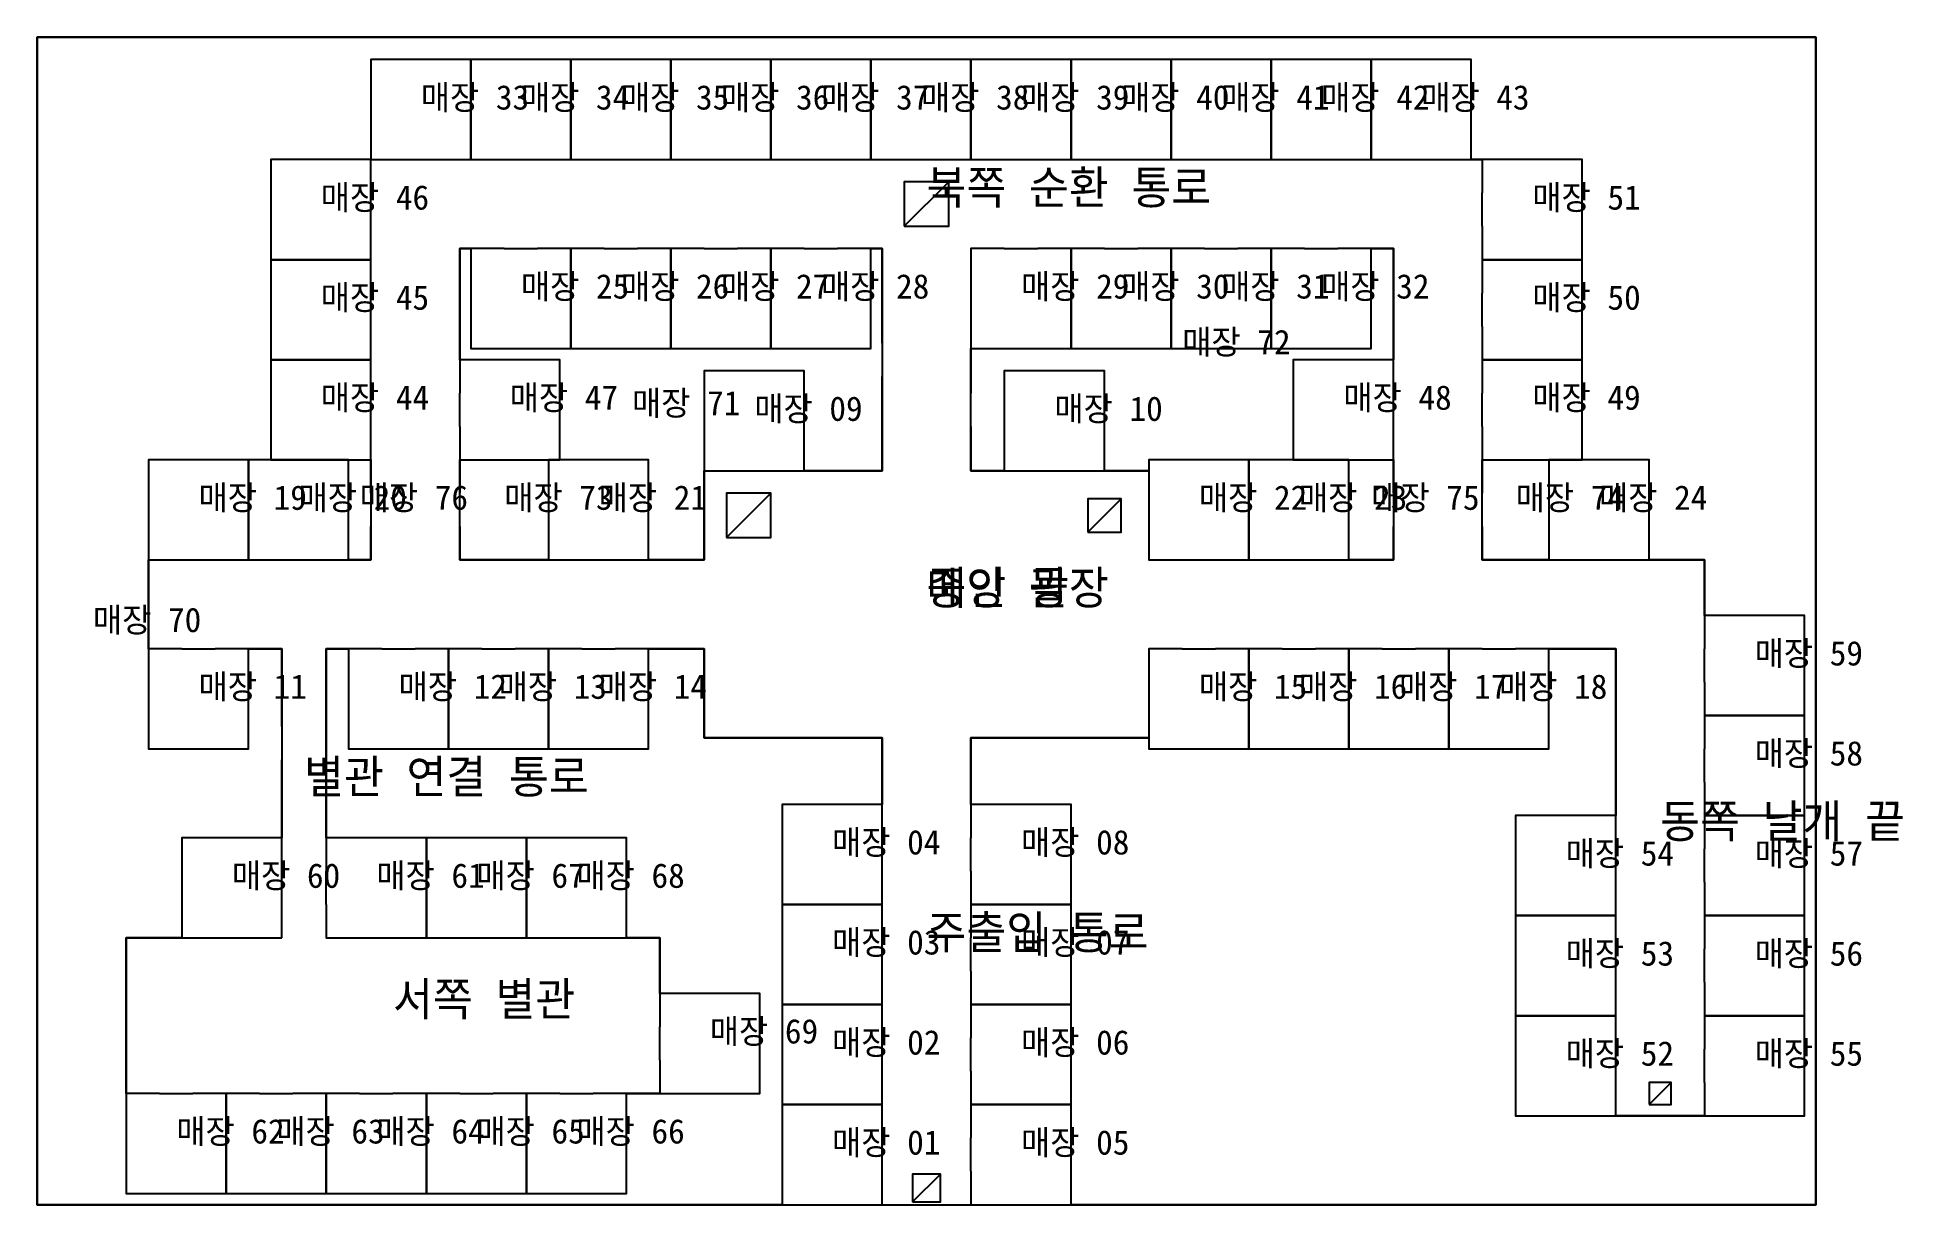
# Model space of a CAD drawing. Header units: metres. Extents: x 0 to 168, y 0 to 105.
import ezdxf

# ---------------------------------------------------------------- set-up
doc = ezdxf.new("R2010")
doc.units = ezdxf.units.M
for name, color, linetype in [('DOOR', 3, 'Continuous'), ('ROOM_NAME', 4, 'Continuous'), ('SYMBOL', 1, 'Continuous'), ('WALL', 7, 'Continuous')]:
    doc.layers.add(name, color=color, linetype=linetype)

# ---------------------------------------------------------------- blocks, each defined once
blk = doc.blocks.new('ENTRANCE')
blk.add_line((-1.25, -1.25), (1.25, 1.25))
blk.add_lwpolyline([(-1.25, -1.25), (1.25, -1.25), (1.25, 1.25), (-1.25, 1.25)], close=True)
blk = doc.blocks.new('STAIR')
blk.add_line((-2, -2), (2, 2))
blk.add_lwpolyline([(-2, -2), (2, -2), (2, 2), (-2, 2)], close=True)
blk = doc.blocks.new('ELEVATOR')
blk.add_line((-1.5, -1.5), (1.5, 1.5))
blk.add_lwpolyline([(-1.5, -1.5), (1.5, -1.5), (1.5, 1.5), (-1.5, 1.5)], close=True)
blk = doc.blocks.new('EXIT')
blk.add_line((-1, -1), (1, 1))
blk.add_lwpolyline([(-1, -1), (1, -1), (1, 1), (-1, 1)], close=True)

msp = doc.modelspace()

# ---------------------------------------------------------------- linework, layer by layer
at = {"layer": 'DOOR'}
for p, q in [((33, 94), (36, 94)), ((42, 94), (45, 94)), ((51, 94), (54, 94)), ((60, 94), (63, 94)), ((69, 94), (72, 94)), ((78, 94), (81, 94)), ((87, 94), (90, 94)), ((96, 94), (99, 94)), ((105, 94), (108, 94)), ((114, 94), (117, 94)), ((123, 94), (126, 94)), ((30, 88), (30, 91)), ((130, 88), (130, 91)), ((42, 86), (45, 86)), ((51, 86), (54, 86)), ((60, 86), (63, 86)), ((69, 86), (72, 86)), ((87, 86), (90, 86)), ((96, 86), (99, 86)), ((105, 86), (108, 86)), ((114, 86), (117, 86)), ((30, 79), (30, 82)), ((130, 79), (130, 82)), ((76, 77.5), (76, 74.5)), ((30, 70), (30, 73)), ((38, 70), (38, 73)), ((84, 70), (84, 73)), ((122, 70), (122, 73)), ((130, 70), (130, 73)), ((63, 66), (66, 66)), ((90, 66), (93, 66)), ((30, 64), (30, 61)), ((38, 61), (38, 64)), ((122, 64), (122, 61)), ((130, 61), (130, 64)), ((13, 58), (16, 58)), ((22, 58), (25, 58)), ((49, 58), (52, 58)), ((103, 58), (106, 58)), ((112, 58), (115, 58)), ((139, 58), (142, 58)), ((13, 50), (16, 50)), ((31, 50), (34, 50)), ((40, 50), (43, 50)), ((49, 50), (52, 50)), ((103, 50), (106, 50)), ((112, 50), (115, 50)), ((121, 50), (124, 50)), ((130, 50), (133, 50)), ((150, 47), (150, 50)), ((22, 43), (22, 40)), ((150, 38), (150, 41)), ((76, 30), (76, 33)), ((84, 30), (84, 33)), ((142, 29), (142, 32)), ((150, 29), (150, 32)), ((22, 27), (22, 30)), ((26, 27), (26, 30)), ((38, 24), (41, 24)), ((47, 24), (50, 24)), ((76, 21), (76, 24)), ((84, 21), (84, 24)), ((142, 20), (142, 23)), ((150, 20), (150, 23)), ((56, 13), (56, 16)), ((76, 12), (76, 15)), ((84, 12), (84, 15)), ((142, 11), (142, 14)), ((150, 11), (150, 14)), ((11, 10), (14, 10)), ((20, 10), (23, 10)), ((29, 10), (32, 10)), ((38, 10), (41, 10)), ((47, 10), (50, 10)), ((76, 3), (76, 6)), ((84, 3), (84, 6)), ((76, 0), (84, 0))]:
    msp.add_line(p, q, dxfattribs=at)
at = {"layer": 'WALL'}
for points in [[(0, 0), (0, 105), (160, 105), (160, 0), (93, 0), (93, 9), (93, 18), (93, 27), (93, 36), (84, 36), (84, 42), (100, 42), (100, 41), (109, 41), (118, 41), (127, 41), (136, 41), (136, 50), (142, 50), (142, 35), (133, 35), (133, 26), (133, 17), (133, 8), (142, 8), (150, 8), (159, 8), (159, 17), (159, 26), (159, 35), (159, 44), (159, 53), (150, 53), (150, 58), (145, 58), (145, 67), (139, 67), (139, 76), (139, 85), (139, 94), (130, 94), (129, 94), (129, 103), (120, 103), (111, 103), (102, 103), (93, 103), (84, 103), (75, 103), (66, 103), (57, 103), (48, 103), (39, 103), (30, 103), (30, 94), (21, 94), (21, 85), (21, 76), (21, 67), (19, 67), (10, 67), (10, 58), (10, 50), (10, 41), (19, 41), (19, 50), (22, 50), (22, 43)], [(160, 0), (160, 105), (0, 105), (0, 0), (76, 0)], [(39, 94), (39, 103), (30, 103), (30, 94), (33, 94)], [(48, 94), (48, 103), (39, 103), (39, 94), (42, 94)], [(57, 94), (57, 103), (48, 103), (48, 94), (51, 94)], [(66, 94), (66, 103), (57, 103), (57, 94), (60, 94)], [(75, 94), (75, 103), (66, 103), (66, 94), (69, 94)], [(84, 94), (84, 103), (75, 103), (75, 94), (78, 94)], [(93, 94), (93, 103), (84, 103), (84, 94), (87, 94)], [(102, 94), (102, 103), (93, 103), (93, 94), (96, 94)], [(111, 94), (111, 103), (102, 103), (102, 94), (105, 94)], [(120, 94), (120, 103), (111, 103), (111, 94), (114, 94)], [(129, 94), (129, 103), (120, 103), (120, 94), (123, 94)], [(30, 91), (30, 94), (21, 94), (21, 85), (30, 85)], [(30, 91), (30, 94), (33, 94)], [(36, 94), (38, 94), (42, 94)], [(36, 94), (39, 94)], [(45, 94), (51, 94)], [(45, 94), (48, 94)], [(54, 94), (60, 94)], [(54, 94), (57, 94)], [(63, 94), (69, 94)], [(63, 94), (66, 94)], [(72, 94), (76, 94), (78, 94)], [(72, 94), (75, 94)], [(81, 94), (84, 94), (87, 94)], [(81, 94), (84, 94)], [(90, 94), (96, 94)], [(90, 94), (93, 94)], [(99, 94), (105, 94)], [(99, 94), (102, 94)], [(108, 94), (114, 94)], [(108, 94), (111, 94)], [(117, 94), (122, 94), (123, 94)], [(117, 94), (120, 94)], [(126, 94), (130, 94), (130, 91)], [(126, 94), (129, 94)], [(139, 85), (139, 94), (130, 94), (130, 91)], [(30, 82), (30, 86), (30, 88)], [(30, 85), (30, 88)], [(130, 88), (130, 86), (130, 82)], [(130, 88), (130, 85), (139, 85)], [(42, 86), (38, 86), (38, 73)], [(55, 67), (47, 67), (47, 76), (38, 76), (38, 86), (39, 86), (39, 77), (48, 77), (57, 77), (66, 77), (75, 77), (75, 86), (76, 86), (76, 77.5)], [(42, 86), (39, 86), (39, 77), (48, 77)], [(51, 86), (45, 86)], [(48, 77), (48, 86), (45, 86)], [(51, 86), (48, 86), (48, 77), (57, 77)], [(60, 86), (54, 86)], [(57, 77), (57, 86), (54, 86)], [(60, 86), (57, 86), (57, 77), (66, 77)], [(69, 86), (63, 86)], [(66, 77), (66, 86), (63, 86)], [(69, 86), (66, 86), (66, 77), (75, 77)], [(76, 77.5), (76, 86), (72, 86)], [(75, 77), (75, 86), (72, 86)], [(87, 86), (84, 86), (84, 73)], [(87, 86), (84, 86), (84, 77), (93, 77)], [(84, 73), (84, 77), (93, 77), (102, 77), (111, 77), (120, 77), (120, 86), (122, 86), (122, 76)], [(96, 86), (90, 86)], [(93, 77), (93, 86), (90, 86)], [(96, 86), (93, 86), (93, 77), (102, 77)], [(105, 86), (99, 86)], [(102, 77), (102, 86), (99, 86)], [(105, 86), (102, 86), (102, 77), (111, 77)], [(114, 86), (108, 86)], [(111, 77), (111, 86), (108, 86)], [(114, 86), (111, 86), (111, 77), (120, 77)], [(122, 73), (122, 86), (117, 86)], [(120, 77), (120, 86), (117, 86)], [(30, 82), (30, 85), (21, 85), (21, 76), (30, 76)], [(139, 76), (139, 85), (130, 85), (130, 82)], [(30, 73), (30, 79)], [(30, 76), (30, 79)], [(130, 79), (130, 73)], [(130, 79), (130, 76), (139, 76)], [(30, 73), (30, 76), (21, 76), (21, 67), (30, 67)], [(47, 67), (47, 76), (38, 76), (38, 73)], [(122, 76), (113, 76), (113, 67), (109, 67), (100, 67), (100, 66), (96, 66), (96, 75), (87, 75), (87, 66), (84, 66), (84, 70)], [(122, 73), (122, 76), (113, 76), (113, 67), (122, 67)], [(139, 67), (139, 76), (130, 76), (130, 73)], [(76, 74.5), (76, 66), (69, 66), (69, 75), (60, 75), (60, 66), (60, 58), (55, 58), (55, 67)], [(69, 66), (69, 75), (60, 75), (60, 66), (63, 66)], [(66, 66), (76, 66), (76, 74.5)], [(96, 66), (96, 75), (87, 75), (87, 66), (90, 66)], [(30, 64), (30, 70)], [(30, 67), (30, 70)], [(38, 70), (38, 64)], [(38, 70), (38, 67), (47, 67)], [(84, 70), (84, 66), (90, 66)], [(122, 64), (122, 70)], [(122, 67), (122, 70)], [(130, 70), (130, 64)], [(130, 70), (130, 67), (139, 67)], [(19, 58), (19, 67), (10, 67), (10, 58), (13, 58)], [(28, 58), (28, 67), (19, 67), (19, 58), (22, 58)], [(28, 67), (30, 67), (30, 64)], [(30, 61), (30, 58), (28, 58), (28, 67)], [(46, 67), (46, 58), (38, 58), (38, 61)], [(38, 64), (38, 67), (46, 67)], [(55, 58), (55, 67), (46, 67), (46, 58), (49, 58)], [(52, 58), (60, 58), (60, 66)], [(60, 66), (63, 66)], [(66, 66), (69, 66)], [(93, 66), (100, 66)], [(93, 66), (96, 66)], [(109, 58), (109, 67), (100, 67), (100, 58), (103, 58)], [(100, 66), (100, 58), (103, 58)], [(118, 58), (118, 67), (109, 67), (109, 58), (112, 58)], [(118, 58), (118, 67), (122, 67), (122, 64)], [(130, 67), (136, 67), (136, 58), (130, 58), (130, 61)], [(130, 64), (130, 67)], [(145, 58), (145, 67), (136, 67), (136, 58), (139, 58)], [(25, 58), (30, 58), (30, 61)], [(38, 61), (38, 58), (49, 58)], [(115, 58), (122, 58), (122, 61)], [(122, 61), (122, 58), (118, 58)], [(130, 61), (130, 58), (139, 58)], [(13, 50), (10, 50), (10, 58), (13, 58)], [(16, 58), (22, 58)], [(16, 58), (19, 58)], [(25, 58), (28, 58)], [(52, 58), (55, 58)], [(106, 58), (112, 58)], [(106, 58), (109, 58)], [(115, 58), (118, 58)], [(142, 58), (150, 58), (150, 50)], [(142, 58), (145, 58)], [(159, 44), (159, 53), (150, 53), (150, 50)], [(22, 40), (22, 33), (13, 33), (13, 24), (8, 24), (8, 10), (8, 1), (17, 1), (26, 1), (35, 1), (44, 1), (53, 1), (53, 10), (56, 10), (65, 10), (65, 19), (56, 19), (56, 24), (53, 24), (53, 33), (44, 33), (35, 33), (26, 33), (26, 50), (28, 50), (28, 41), (37, 41), (46, 41), (55, 41), (55, 50), (60, 50), (60, 42), (76, 42), (76, 36), (67, 36), (67, 27), (67, 18), (67, 9), (67, 0), (0, 0)], [(13, 50), (10, 50), (10, 41), (19, 41)], [(22, 43), (22, 50), (16, 50)], [(19, 41), (19, 50), (16, 50)], [(31, 50), (26, 50), (26, 30)], [(31, 50), (28, 50), (28, 41), (37, 41)], [(40, 50), (34, 50)], [(37, 41), (37, 50), (34, 50)], [(40, 50), (37, 50), (37, 41), (46, 41)], [(49, 50), (43, 50)], [(46, 41), (46, 50), (43, 50)], [(49, 50), (46, 50), (46, 41), (55, 41)], [(76, 33), (76, 42), (60, 42), (60, 50), (52, 50)], [(55, 41), (55, 50), (52, 50)], [(103, 50), (100, 50), (100, 42), (84, 42), (84, 33)], [(103, 50), (100, 50), (100, 41), (109, 41)], [(112, 50), (106, 50)], [(109, 41), (109, 50), (106, 50)], [(112, 50), (109, 50), (109, 41), (118, 41)], [(121, 50), (115, 50)], [(118, 41), (118, 50), (115, 50)], [(121, 50), (118, 50), (118, 41), (127, 41)], [(130, 50), (124, 50)], [(127, 41), (127, 50), (124, 50)], [(130, 50), (127, 50), (127, 41), (136, 41)], [(142, 32), (142, 50), (133, 50)], [(136, 41), (136, 50), (133, 50)], [(150, 47), (150, 41)], [(150, 47), (150, 44), (159, 44)], [(159, 35), (159, 44), (150, 44), (150, 41)], [(22, 30), (22, 40)], [(150, 38), (150, 32)], [(150, 38), (150, 35), (159, 35)], [(76, 33), (76, 36), (67, 36), (67, 27), (76, 27)], [(93, 27), (93, 36), (84, 36), (84, 33)], [(142, 32), (142, 35), (133, 35), (133, 26), (142, 26)], [(159, 26), (159, 35), (150, 35), (150, 32)], [(22, 30), (22, 33), (13, 33), (13, 24), (22, 24)], [(35, 24), (35, 33), (26, 33), (26, 30)], [(44, 24), (44, 33), (35, 33), (35, 24), (38, 24)], [(53, 24), (53, 33), (44, 33), (44, 24), (47, 24)], [(76, 24), (76, 30)], [(76, 27), (76, 30)], [(84, 30), (84, 24)], [(84, 30), (84, 27), (93, 27)], [(142, 23), (142, 29)], [(142, 26), (142, 29)], [(150, 29), (150, 23)], [(150, 29), (150, 26), (159, 26)], [(22, 24), (22, 27)], [(22, 24), (22, 27)], [(26, 27), (26, 24), (38, 24)], [(26, 27), (26, 24), (35, 24)], [(76, 24), (76, 27), (67, 27), (67, 18), (76, 18)], [(93, 18), (93, 27), (84, 27), (84, 24)], [(142, 23), (142, 26), (133, 26), (133, 17), (142, 17)], [(159, 17), (159, 26), (150, 26), (150, 23)], [(11, 10), (8, 10), (8, 24), (22, 24)], [(41, 24), (47, 24)], [(41, 24), (44, 24)], [(50, 24), (56, 24), (56, 16)], [(50, 24), (53, 24)], [(76, 15), (76, 21)], [(76, 18), (76, 21)], [(84, 21), (84, 15)], [(84, 21), (84, 18), (93, 18)], [(65, 10), (65, 19), (56, 19), (56, 16)], [(142, 14), (142, 20)], [(142, 17), (142, 20)], [(150, 20), (150, 14)], [(150, 20), (150, 17), (159, 17)], [(76, 15), (76, 18), (67, 18), (67, 9), (76, 9)], [(93, 9), (93, 18), (84, 18), (84, 15)], [(142, 14), (142, 17), (133, 17), (133, 8), (142, 8)], [(159, 8), (159, 17), (150, 17), (150, 14)], [(56, 13), (56, 10), (50, 10)], [(56, 13), (56, 10), (65, 10)], [(76, 6), (76, 12)], [(76, 9), (76, 12)], [(84, 12), (84, 6)], [(84, 12), (84, 9), (93, 9)], [(150, 11), (150, 8), (142, 8), (142, 11)], [(142, 8), (142, 11)], [(150, 11), (150, 8), (159, 8)], [(11, 10), (8, 10), (8, 1), (17, 1)], [(20, 10), (14, 10)], [(17, 1), (17, 10), (14, 10)], [(20, 10), (17, 10), (17, 1), (26, 1)], [(29, 10), (23, 10)], [(26, 1), (26, 10), (23, 10)], [(29, 10), (26, 10), (26, 1), (35, 1)], [(38, 10), (32, 10)], [(35, 1), (35, 10), (32, 10)], [(38, 10), (35, 10), (35, 1), (44, 1)], [(47, 10), (41, 10)], [(44, 1), (44, 10), (41, 10)], [(47, 10), (44, 10), (44, 1), (53, 1)], [(53, 1), (53, 10), (50, 10)], [(76, 6), (76, 9), (67, 9), (67, 0), (76, 0)], [(93, 0), (93, 9), (84, 9), (84, 6)], [(76, 0.1), (76, 3)], [(76, 0), (76, 3)], [(84, 3), (84, 0.1)], [(84, 3), (84, 0), (93, 0)], [(84, 0), (160, 0)]]:
    msp.add_lwpolyline(points, dxfattribs=at)

# ---------------------------------------------------------------- block references
at = {"layer": 'SYMBOL'}
for name, p in [('STAIR', (80, 90)), ('STAIR', (64, 62)), ('ELEVATOR', (96, 62)), ('EXIT', (146, 10)), ('ENTRANCE', (80, 1.5))]:
    msp.add_blockref(name, p, dxfattribs=at)

# ---------------------------------------------------------------- texts
at = {"layer": 'ROOM_NAME'}
for s, height, p in [('매장 33', 2.2, (34.5, 98.5)), ('매장 34', 2.2, (43.5, 98.5)), ('매장 35', 2.2, (52.5, 98.5)), ('매장 36', 2.2, (61.5, 98.5)), ('매장 37', 2.2, (70.5, 98.5)), ('매장 38', 2.2, (79.5, 98.5)), ('매장 39', 2.2, (88.5, 98.5)), ('매장 40', 2.2, (97.5, 98.5)), ('매장 41', 2.2, (106.5, 98.5)), ('매장 42', 2.2, (115.5, 98.5)), ('매장 43', 2.2, (124.5, 98.5)), ('북쪽 순환 통로', 3, (80, 90)), ('매장 46', 2.2, (25.5, 89.5)), ('매장 51', 2.2, (134.5, 89.5)), ('매장 25', 2.2, (43.5, 81.5)), ('매장 26', 2.2, (52.5, 81.5)), ('매장 27', 2.2, (61.5, 81.5)), ('매장 28', 2.2, (70.5, 81.5)), ('매장 29', 2.2, (88.5, 81.5)), ('매장 30', 2.2, (97.5, 81.5)), ('매장 31', 2.2, (106.5, 81.5)), ('매장 32', 2.2, (115.5, 81.5)), ('매장 45', 2.2, (25.5, 80.5)), ('매장 50', 2.2, (134.5, 80.5)), ('매장 72', 2.2, (103, 76.5)), ('매장 44', 2.2, (25.5, 71.5)), ('매장 47', 2.2, (42.5, 71.5)), ('매장 48', 2.2, (117.5, 71.5)), ('매장 49', 2.2, (134.5, 71.5)), ('매장 71', 2.2, (53.5, 71)), ('매장 09', 2.2, (64.5, 70.5)), ('매장 10', 2.2, (91.5, 70.5)), ('매장 19', 2.2, (14.5, 62.5)), ('매장 20', 2.2, (23.5, 62.5)), ('매장 76', 2.2, (29, 62.5)), ('매장 73', 2.2, (42, 62.5)), ('매장 21', 2.2, (50.5, 62.5)), ('매장 22', 2.2, (104.5, 62.5)), ('매장 23', 2.2, (113.5, 62.5)), ('매장 75', 2.2, (120, 62.5)), ('매장 74', 2.2, (133, 62.5)), ('매장 24', 2.2, (140.5, 62.5)), ('중앙 광장', 3, (80, 54)), ('메인 몰', 3, (80, 54)), ('매장 70', 2.2, (5, 51.5)), ('매장 59', 2.2, (154.5, 48.5)), ('매장 11', 2.2, (14.5, 45.5)), ('매장 12', 2.2, (32.5, 45.5)), ('매장 13', 2.2, (41.5, 45.5)), ('매장 14', 2.2, (50.5, 45.5)), ('매장 15', 2.2, (104.5, 45.5)), ('매장 16', 2.2, (113.5, 45.5)), ('매장 17', 2.2, (122.5, 45.5)), ('매장 18', 2.2, (131.5, 45.5)), ('매장 58', 2.2, (154.5, 39.5)), ('별관 연결 통로', 3, (24, 37)), ('동쪽 날개 끝', 3, (146, 33)), ('매장 04', 2.2, (71.5, 31.5)), ('매장 08', 2.2, (88.5, 31.5)), ('매장 54', 2.2, (137.5, 30.5)), ('매장 57', 2.2, (154.5, 30.5)), ('매장 60', 2.2, (17.5, 28.5)), ('매장 61', 2.2, (30.5, 28.5)), ('매장 67', 2.2, (39.5, 28.5)), ('매장 68', 2.2, (48.5, 28.5)), ('주출입 통로', 3, (80, 23)), ('매장 03', 2.2, (71.5, 22.5)), ('매장 07', 2.2, (88.5, 22.5)), ('매장 53', 2.2, (137.5, 21.5)), ('매장 56', 2.2, (154.5, 21.5)), ('서쪽 별관', 3, (32, 17)), ('매장 69', 2.2, (60.5, 14.5)), ('매장 02', 2.2, (71.5, 13.5)), ('매장 06', 2.2, (88.5, 13.5)), ('매장 52', 2.2, (137.5, 12.5)), ('매장 55', 2.2, (154.5, 12.5)), ('매장 62', 2.2, (12.5, 5.5)), ('매장 63', 2.2, (21.5, 5.5)), ('매장 64', 2.2, (30.5, 5.5)), ('매장 65', 2.2, (39.5, 5.5)), ('매장 66', 2.2, (48.5, 5.5)), ('매장 01', 2.2, (71.5, 4.5)), ('매장 05', 2.2, (88.5, 4.5))]:
    msp.add_text(s, height=height, dxfattribs=at).set_placement(p)

doc.saveas('drawing.dxf')
